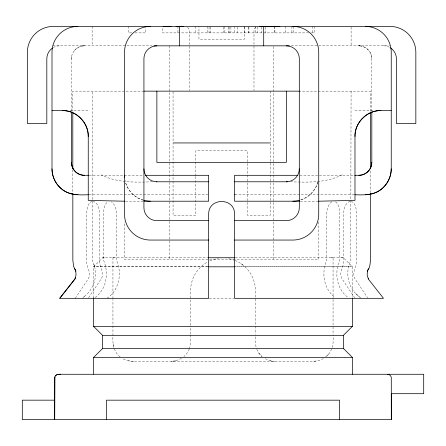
<?xml version="1.0" encoding="UTF-8"?>
<svg xmlns="http://www.w3.org/2000/svg" width="446" height="446" viewBox="0 0 446 446"><rect width="100%" height="100%" fill="white"/><g stroke="black" fill="none" stroke-linecap="round" stroke-linejoin="round"><path stroke-width="0.33" stroke-dasharray="2.23 1.67" d="M93.604 297.961L93.604 266.797L102.669 257.732L207.992 257.743M112.944 335.643L112.944 299.472M112.944 298.775L112.944 257.732L114.616 257.732L112.944 257.732M190.609 335.058L190.503 344.256L189.5 348.393M190.609 334.372L190.609 326.082M190.609 325.39L190.615 290.173C190.737 278.477 197.539 267.182 207.959 261.813M370.409 192.756L370.414 170.489M370.436 111.333L370.442 91.151L299.311 91.151M351.08 91.151L350.695 260.263L351.041 260.553L350.344 261.746C344.574 274.156 348.861 289.917 360.296 297.515M71.421 110.92L71.421 58.777C71.293 51.853 77.453 45.698 84.366 45.832C80.587 45.86 76.902 47.577 74.449 50.454M71.421 58.777L71.616 56.531M317.836 181.678C315.779 190.475 308.565 197.879 299.823 200.148M189.305 348.978L187.058 353.143L183.897 356.633M75.285 298.318L88.191 278.906C92.188 272.874 85.827 266.624 86.68 260.263L86.68 214.158C86.92 209.665 87.187 203.214 92.049 201.269M88.603 297.766L101.136 278.906C105.139 272.874 98.778 266.624 99.625 260.263L99.625 214.158C99.48 209.436 98.315 203.081 93.286 201.269M328.512 354.191L325.692 356.951C332.019 352.184 333.859 343.86 333.056 336.334M84.573 296.306L82.9 297.515C93.337 290.53 98.243 276.514 93.95 264.623L94.886 268.046M95.109 297.515C106.672 289.203 109.047 272.774 103.572 260.263L103.572 214.158C103.745 209.865 104.057 204.675 107.664 201.765M107.079 298.318C119.283 290.134 122.265 273.197 116.517 260.263L116.517 214.158C116.417 209.676 115.324 204.463 111.4 201.765M331.835 201.765C327.916 204.463 326.823 209.676 326.717 214.158L326.717 260.263C321.243 272.774 323.618 289.203 335.175 297.515M255.892 27.301L254.46 28.483L253.991 30.389L253.991 90.466M181.539 358.35L175.718 360.847L171.169 361.366L171.955 361.366M323.506 358.551L319.737 360.329L313.655 361.321L132.345 361.321L126.357 360.335L122.366 358.545M209.743 261.016L215.256 259.054L218.456 258.468M342.188 174.793C326.216 182.905 308.164 182.447 290.764 181.784M349.948 201.269C344.92 203.081 343.76 209.436 343.61 214.158L343.61 260.263C344.463 266.624 338.101 272.874 342.099 278.906L354.637 297.766M175.718 360.847L171.169 361.366M315.941 361.176L312.278 361.321M84.428 45.832L82.839 45.927L83.118 45.91M131.765 32.881L128.415 32.881L128.415 26.409M135.121 32.881L145.853 32.881L145.853 27.702M308.626 32.881L162.534 32.881L162.534 26.409M311.38 32.881L314.82 32.881L314.82 26.409M52.818 45.832L151.88 45.832M291.355 45.832L389.732 45.832M143.93 91.151L72.793 91.151L72.804 111.333M70.033 110.569L88.252 110.569M354.983 110.569L373.207 110.569M89.217 175.311L143.35 175.311M299.885 175.311L354.018 175.311M152.471 181.784C135.077 182.447 117.019 182.905 101.047 174.793M89.005 194.735L208.672 194.735M234.958 194.735L354.23 194.735M125.527 201.207L143.5 201.207M300.387 201.207L317.708 201.207M235.282 257.727L343.336 257.732L352.401 266.797L352.401 297.961M333.056 257.732L331.384 257.738L333.056 257.732L333.056 298.775M208.014 266.792L93.604 266.797L208.026 266.808M235.254 266.792L352.401 266.797L235.265 266.808M209.302 298.318L233.782 298.318M274.836 361.366L270.22 360.814L264.406 358.344M341.502 257.732L343.336 257.732M102.669 257.732L104.498 257.738M133.722 361.321L128.325 360.87M228.815 258.702L234.457 260.213M270.22 360.814L272.194 361.193M143.417 200.148C134.207 197.779 126.87 189.734 125.07 180.435M351.186 201.269C356.047 203.214 356.321 209.665 356.56 214.158L356.56 260.263C357.408 266.624 351.047 272.874 355.049 278.906L367.582 297.766M235.048 260.481C246.989 265.119 255.341 277.373 255.391 290.173L255.391 325.39M187.582 27.412L188.853 28.605L189.249 30.389L189.249 90.466M360.34 297.515L356.053 293.931L356.566 294.382M335.576 201.765C339.177 204.675 339.49 209.865 339.668 214.158L339.668 260.263C334.193 272.774 336.563 289.203 348.125 297.515M241.342 263.826L244.402 266.223M120.113 356.934C113.858 352.178 112.37 343.732 112.944 336.334M368.786 50.454C366.344 47.583 362.648 45.821 358.868 45.832C365.798 45.709 371.942 51.853 371.819 58.777L371.819 110.92M258.87 353.126L262.036 356.627L258.87 353.126L256.673 348.934M94.151 265.275L92.896 261.746L92.205 260.882L92.539 260.263L92.155 91.151M113.139 343.983L113.624 346.302M255.993 346.748L255.391 341.965L255.391 335.058M72.821 169.792L72.832 192.756M351.102 27.1L351.102 45.832M333.056 299.472L333.056 335.643M318.728 221.896L318.728 259.477L124.506 259.477L124.506 221.896M312.167 26.409L312.167 32.881M293.758 26.409L293.758 32.881M291.896 26.409L291.896 32.881M285.217 26.409L285.217 32.881M274.903 26.409L274.903 32.881M274.552 26.409L274.552 32.881M273.409 46.523L273.409 259.477M270.176 91.151L270.176 143.227M270.176 143.634L270.176 215.446L247.513 215.446L247.513 150.709L195.722 150.709L195.722 175.769M265.298 27.055L265.298 32.881M261.406 27.055L261.406 32.881M257.554 27.055L257.554 32.881M255.391 326.082L255.391 334.372M255.296 26.409L255.296 32.881M248.924 27.055L248.924 32.881M248.26 27.055L248.26 32.881M244.72 27.055L244.72 32.881M244.28 26.409L244.28 39.354L198.961 39.354L198.961 26.409M237.155 27.055L237.155 32.881M234.362 26.409L234.362 32.881M230.911 27.055L230.911 32.881M229.099 27.055L229.099 32.881M228.787 27.055L228.787 32.881M224.316 26.409L224.316 32.881M223.831 27.055L223.831 32.881M210.774 27.055L210.774 32.881M209.051 27.055L209.051 32.881M207.808 26.409L207.808 32.881M195.722 176.465L195.722 215.446L173.065 215.446L173.065 142.536M195.376 26.409L195.376 32.881M177.937 26.409L177.937 32.881M173.065 91.837L173.065 142.252M169.826 45.832L169.826 259.477M92.138 26.409L92.138 45.832M383.471 45.832A12.951 12.951 0 0 1 389.453 47.293M53.291 47.566A12.951 12.951 0 0 1 59.764 45.832M370.08 52.305A12.744 12.477 -90 0 1 371.819 58.777M317.764 182.325A25.896 25.896 0 0 1 300.47 200.059M143.389 200.243A25.896 25.896 0 0 1 125.477 182.325M359.85 45.882L358.813 45.832L359.85 45.882"/><path stroke-width="0.67" d="M352.401 297.961L352.401 326.361L343.336 335.425L341.508 335.425L102.664 335.425L93.604 326.361L93.604 297.961M386.899 374.266L93.677 374.272L93.599 357.436L102.664 348.371L102.664 335.425M352.457 374.272L352.401 357.436L343.336 348.371L343.336 335.425M370.409 193.452L370.381 260.263C370.191 263.842 369.985 267.784 367.487 270.594C367.37 273.119 366.551 276.135 368.351 278.293L368.229 278.906L383.499 298.318L234.568 298.318L234.568 214.158C234.891 197.288 208.343 197.288 208.672 214.158L208.672 298.318L59.736 298.318L75.006 278.906L76.026 274.92L75.748 270.594L73.651 266.658L72.854 260.263L72.832 193.452M370.414 168.398L370.436 112.721M354.983 136.47C354.676 122.622 367.047 110.262 380.884 110.569C367.047 110.257 354.676 122.622 354.983 136.47L354.983 200.388L318.399 201.207M371.819 111.952L371.819 162.366C371.808 166.91 369.277 171.297 365.346 173.578A13.436 13.157 -90 0 1 358.868 175.311L354.704 175.311M365.346 26.409A25.896 25.896 0 0 1 390.417 45.832A25.394 24.864 -90 0 1 391.242 52.305L391.242 168.839C391.187 176.404 387.747 183.769 381.988 188.675C374.573 195.236 364.198 195.131 354.91 194.735M75.681 271.33L75.77 270.594L74.521 268.765M368.218 278.906L368.351 278.293M54.919 376.837L54.685 419.591L54.668 378.158C54.624 375.844 56.843 374.021 59.084 374.272L93.532 374.283M75.458 277.445L75.017 278.906L59.736 298.318M368.842 268.76L367.471 270.594L367.521 271.408M55.594 375.666L56.625 374.802M57.88 374.333L60.678 374.283M156.875 45.832C153.207 45.832 149.594 47.466 147.169 50.214A12.951 12.951 0 0 0 143.93 58.777L143.93 207.685A12.951 12.951 0 0 0 156.875 220.631L208.672 220.631M259.734 26.548L279.887 26.537L273.409 26.409M150.402 26.409L147.169 26.609A25.896 25.896 0 0 0 124.506 52.305L124.506 214.158A25.896 25.896 0 0 0 150.402 240.054L208.672 240.054M124.835 201.207L88.252 200.388L88.252 136.47C88.559 122.622 76.194 110.257 62.356 110.569L65.958 110.653M169.826 26.409L163.353 26.537L171.141 26.409M153.876 45.832L289.359 45.832M143.93 91.151L299.311 91.151M51.998 110.569L66.482 110.569M376.758 110.569L391.242 110.569M173.494 142.943L269.746 142.943M71.421 111.952L71.421 162.366C71.427 166.91 73.964 171.297 77.894 173.578A13.436 13.157 90 0 0 84.366 175.311L88.531 175.311M145.351 175.311L208.672 175.311L208.672 201.207L144.147 201.207M297.883 175.311L234.568 175.311L234.568 201.207L299.779 201.207M156.607 181.784L208.672 181.784M234.568 181.784L287.319 181.784M77.894 26.409A25.896 25.896 0 0 0 52.818 45.832A25.394 24.864 -90 0 0 51.998 52.305L51.998 168.839C52.054 176.404 55.488 183.769 61.247 188.675C68.667 195.236 79.037 195.131 88.325 194.735M234.568 194.735L234.958 194.735M234.568 220.631L286.36 220.631A12.951 12.951 0 0 0 299.311 207.685L299.311 58.777A12.951 12.951 0 0 0 296.072 50.214C293.641 47.466 290.028 45.832 286.36 45.832M234.568 240.054L292.832 240.054A25.896 25.896 0 0 0 318.728 214.158L318.728 52.305A25.896 25.896 0 0 0 296.072 26.609L292.832 26.409M208.377 257.743L234.847 257.743M208.706 266.808L234.585 266.808M352.401 326.361L93.604 326.361M343.336 348.371L102.664 348.371M352.401 357.436L93.599 357.436M54.68 400.168L22.3 400.168L22.306 419.591L391.337 419.591L391.276 377.483A3.891 3.891 0 0 0 387.451 374.272L423.7 374.272L423.7 393.695L391.326 393.695M176.059 26.403L183.356 26.543M377.277 110.653L378.609 110.675M387.44 374.272L388.572 374.439M64.631 110.675C77.615 111.567 88.498 123.453 88.252 136.47M72.804 112.721L72.821 168.398M391.315 393.344L391.315 419.591M339.551 419.597L339.545 400.173L106.483 400.173L106.483 419.597M286.36 91.151L286.36 162.366L156.875 162.366L156.875 91.151M263.703 26.409L263.703 45.832M179.537 26.409L179.537 45.832M299.311 168.839A12.951 12.951 0 0 1 286.36 181.784M390.428 47.856A12.951 12.951 0 0 1 396.422 58.777L396.422 123.52L415.839 123.52L415.839 52.305A25.896 25.896 0 0 0 389.943 26.409L53.291 26.409A25.896 25.896 0 0 0 27.396 52.305L27.396 123.52L46.819 123.52L46.819 58.777A12.951 12.951 0 0 1 52.338 48.174M84.366 175.311A12.951 12.951 0 0 1 71.421 162.366M371.819 162.366A12.951 12.951 0 0 1 358.868 175.311M156.875 181.784A12.951 12.951 0 0 1 143.93 168.839M391.242 168.839A25.896 25.896 0 0 1 365.346 194.735M77.894 194.735A25.896 25.896 0 0 1 51.998 168.839M299.221 200.41A25.896 25.896 0 0 1 292.832 201.207M150.402 201.207A25.896 25.896 0 0 1 144.013 200.41M124.579 177.246A25.896 25.896 0 0 1 124.506 175.311"/></g></svg>
